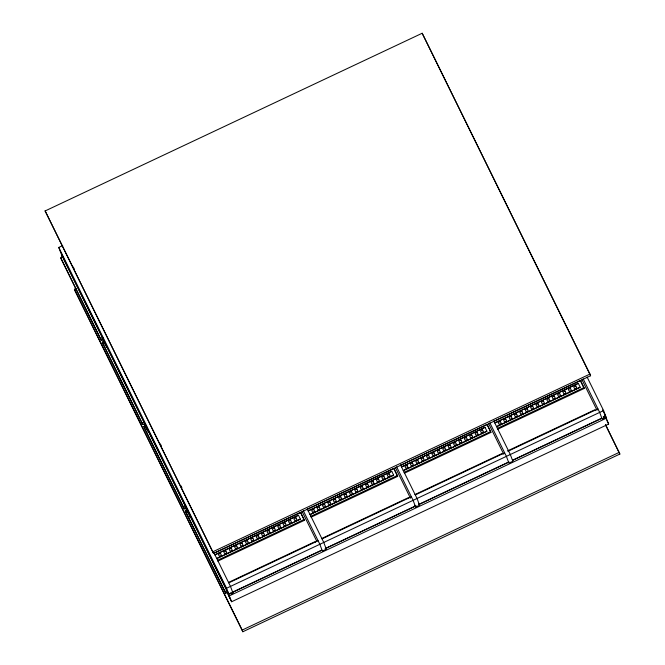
<?xml version="1.0" encoding="UTF-8"?>
<svg xmlns="http://www.w3.org/2000/svg" width="665" height="665" viewBox="0 0 665 665"><rect width="100%" height="100%" fill="white"/><g stroke="black" fill="none" stroke-linecap="round" stroke-linejoin="round"><path stroke-width="1" d="M45.137 210.946L422.175 33.25L589.955 374.062L590.587 375.75L213.548 553.438L45.137 210.946L213.548 553.438M213.531 551.942L230.489 586.397L233.016 593.147L231.054 594.069L230.738 593.23L228.768 594.153L60.989 253.348L58.778 247.438L62.709 245.585M103.524 339.158L101.163 340.272L61.404 259.508L60.773 257.821L63.133 256.707M605.482 424.436L619.863 454.054L242.825 631.75L75.045 290.938L74.413 289.25L76.292 288.369M101.163 340.272L100.531 338.585L102.892 337.471M145.028 423.48L142.676 424.586L102.917 343.822L102.285 342.134L104.638 341.029M102.917 343.822L105.27 342.716M142.676 424.586L142.044 422.898L144.396 421.793M186.541 507.794L184.18 508.9L144.421 428.135L143.79 426.448L146.15 425.342M144.421 428.135L146.782 427.03M184.18 508.9L183.548 507.212L185.909 506.107M228.045 592.108L225.693 593.222L185.934 512.449L185.302 510.762L187.655 509.656M185.934 512.449L188.286 511.343M212.916 551.75L589.955 374.062M214.005 553.189L300.555 512.391L304.055 519.49L304.371 520.338L217.812 561.127M307.28 509.224L393.838 468.434L397.329 475.533L397.645 476.373L311.087 517.17M400.554 465.267L487.113 424.47L490.612 431.568L490.92 432.416L404.37 473.206M493.829 421.302L580.387 380.513L583.887 387.612L584.202 388.451L497.644 429.249M298.469 515.242L214.911 554.868L298.469 515.242L300.356 519.124L216.715 558.542L300.356 519.124M391.743 471.277L308.186 510.911L391.743 471.277L393.63 475.159L309.99 514.577L393.63 475.159M485.026 427.321L401.461 466.946L485.026 427.321L486.905 431.203L403.264 470.62L486.905 431.203M580.188 387.238L496.547 426.656L580.188 387.238L578.301 383.356L494.735 422.99M495.674 422.549L578.301 383.356M217.497 560.287L304.055 519.49M310.771 516.323L397.329 475.533M404.054 472.366L490.612 431.568M497.329 428.401L583.887 387.612M228.419 582.474L314.977 541.684L315.293 542.524M321.694 538.517L408.252 497.719L408.568 498.567M414.977 494.552L501.535 453.763L501.851 454.602M507.32 451.028L594.809 409.798L595.125 410.646M228.743 582.848L318.094 540.736M322.018 538.883L411.369 496.78M415.301 494.926L504.644 452.815M508.575 450.97L597.926 408.859M228.768 594.153L226.566 588.251L603.596 410.554L587.095 377.03M225.693 593.222L225.061 591.534L227.413 590.42M605.25 415.534L608.65 424.054L231.611 601.75L228.527 594.069L321.378 550.304M325.135 548.542L416.107 505.666M418.925 504.336L508.958 461.901M512.715 460.138L601.817 418.144M603.687 417.263L605.566 416.373M232.7 592.307L322.051 550.196M325.975 548.342L415.326 506.231M419.258 504.386L508.6 462.275M512.532 460.421L601.883 418.31M603.596 410.554L605.807 416.465L603.845 417.387L604.161 418.235L602.199 419.158L599.672 412.408L583.172 378.884M307.263 508.916L323.772 542.44L326.291 549.19L322.367 551.036L319.84 544.286L303.34 510.762M414.769 505.3L415.642 507.079L419.573 505.225L417.046 498.476L400.546 464.951M229.4 595.84L606.438 418.152M242.825 631.75L242.201 630.063L619.231 452.366M590.587 375.75L422.175 33.25M602.598 409.948L605.807 416.465M606.896 420.504L608.65 424.054M603.288 416.456L604.161 418.235M605.649 425.193L619.863 454.054M581.95 379.657L597.029 410.288M584.202 388.451L580.387 380.513M493.821 420.995L510.321 454.519L512.848 461.269L508.916 463.114L506.398 456.365L489.889 422.849M488.65 423.572L503.746 454.237M490.92 432.416L487.113 424.47M418.692 503.455L419.573 505.225M396.614 466.805L413.115 500.329L415.642 507.079M395.376 467.528L410.471 498.201M397.645 476.373L393.838 468.434M325.418 547.411L326.291 549.19M302.093 511.493L316.74 541.227M304.371 520.338L300.555 512.391M73.25 267.006L74.172 268.868M160.356 443.929L161.271 445.791M180.98 485.832L181.902 487.694M58.778 247.438L226.566 588.251M63.05 257.737L61.621 255.036L62.568 257.563M63.366 258.585L104.563 342.051L106.458 347.113M104.879 342.899L146.067 426.365L148.278 432.275M146.383 427.213L187.58 510.687L190.107 517.437M187.896 511.526L228.527 594.069M102.593 339.682L103.964 342.467M144.106 423.996L145.477 426.78M185.153 507.387L187.439 512.025M227.122 592.631L231.611 601.75M60.773 257.821L100.531 338.585M102.285 342.134L142.044 422.898M143.79 426.448L183.548 507.212M185.302 510.762L225.061 591.534M74.413 289.25L242.201 630.063M604.693 414.603L606.588 419.665M227.339 591.451L229.866 598.201M185.834 507.137L188.037 513.039M144.322 422.815L146.849 429.573M102.817 338.502L105.02 344.412M62.178 255.967L62.493 256.806M220.497 553.388L218.378 554.386L219.325 556.297L221.445 555.3L220.497 553.388M225.892 550.844L223.773 551.842L224.72 553.762L226.84 552.756L225.892 550.844M231.287 548.301L229.167 549.298L230.115 551.219L232.235 550.221L231.287 548.301M236.682 545.757L234.562 546.755L235.51 548.675L237.629 547.677L236.682 545.757M242.077 543.214L239.957 544.219L240.896 546.131L243.016 545.134L242.077 543.214M247.471 540.678L245.352 541.676L246.291 543.588L248.411 542.59L247.471 540.678M252.866 538.135L250.747 539.132L251.686 541.052L253.806 540.047L252.866 538.135M258.261 535.591L256.141 536.589L257.081 538.509L259.2 537.511L258.261 535.591M263.656 533.047L261.528 534.045L262.476 535.965L264.595 534.968L263.656 533.047M269.042 530.504L266.923 531.51L267.87 533.421L269.99 532.424L269.042 530.504M274.437 527.968L272.318 528.966L273.265 530.878L275.385 529.88L274.437 527.968M279.832 525.425L277.712 526.422L278.66 528.334L280.78 527.337L279.832 525.425M285.227 522.881L283.107 523.879L284.046 525.799L286.174 524.793L285.227 522.881M290.622 520.338L288.502 521.335L289.441 523.255L291.561 522.258L290.622 520.338M296.016 517.794L293.897 518.8L294.836 520.712L296.956 519.714L296.016 517.794M313.78 509.423L311.661 510.421L312.6 512.341L314.72 511.343L313.78 509.423M319.175 506.88L317.055 507.885L317.995 509.797L320.114 508.8L319.175 506.88M324.57 504.344L322.45 505.342L323.39 507.254L325.509 506.256L324.57 504.344M329.956 501.801L327.837 502.798L328.784 504.71L330.904 503.713L329.956 501.801M335.351 499.257L333.232 500.255L334.179 502.175L336.299 501.169L335.351 499.257M340.746 496.713L338.626 497.711L339.574 499.631L341.694 498.634L340.746 496.713M346.141 494.17L344.021 495.176L344.969 497.088L347.088 496.09L346.141 494.17M351.536 491.635L349.416 492.632L350.355 494.544L352.475 493.546L351.536 491.635M356.93 489.091L354.811 490.088L355.75 492L357.87 491.003L356.93 489.091M362.325 486.547L360.206 487.545L361.145 489.465L363.265 488.459L362.325 486.547M367.72 484.004L365.6 485.001L366.54 486.921L368.659 485.924L367.72 484.004M373.107 481.46L370.987 482.457L371.935 484.378L374.054 483.38L373.107 481.46M378.501 478.916L376.382 479.922L377.329 481.834L379.449 480.837L378.501 478.916M383.896 476.381L381.776 477.379L382.724 479.29L384.844 478.293L383.896 476.381M389.291 473.837L387.171 474.835L388.119 476.755L390.239 475.749L389.291 473.837M407.055 465.467L404.935 466.464L405.883 468.376L408.002 467.379L407.055 465.467M412.45 462.923L410.33 463.921L411.269 465.841L413.389 464.835L412.45 462.923M417.844 460.38L415.725 461.377L416.664 463.297L418.784 462.3L417.844 460.38M423.239 457.836L421.12 458.833L422.059 460.754L424.179 459.756L423.239 457.836M428.634 455.292L426.514 456.298L427.454 458.21L429.573 457.212L428.634 455.292M434.021 452.757L431.901 453.754L432.849 455.666L434.968 454.669L434.021 452.757M439.415 450.213L437.296 451.211L438.243 453.131L440.363 452.125L439.415 450.213M444.81 447.67L442.69 448.667L443.638 450.587L445.758 449.59L444.81 447.67M450.205 445.126L448.085 446.124L449.033 448.044L451.153 447.046L450.205 445.126M455.6 442.582L453.48 443.588L454.419 445.5L456.539 444.503L455.6 442.582M460.995 440.047L458.875 441.045L459.814 442.957L461.934 441.959L460.995 440.047M466.389 437.504L464.27 438.501L465.209 440.421L467.329 439.415L466.389 437.504M471.784 434.96L469.665 435.957L470.604 437.878L472.724 436.88L471.784 434.96M477.171 432.416L475.051 433.414L475.999 435.334L478.118 434.336L477.171 432.416M482.566 429.873L480.446 430.878L481.394 432.79L483.513 431.793L482.566 429.873M500.329 421.502L498.21 422.499L499.157 424.42L501.277 423.422L500.329 421.502M505.724 418.958L503.605 419.964L504.552 421.876L506.672 420.879L505.724 418.958M511.119 416.423L508.999 417.421L509.947 419.332L512.067 418.335L511.119 416.423M516.514 413.879L514.394 414.877L515.333 416.789L517.453 415.791L516.514 413.879M521.909 411.336L519.789 412.333L520.728 414.253L522.848 413.248L521.909 411.336M527.303 408.792L525.184 409.79L526.123 411.71L528.243 410.712L527.303 408.792M532.698 406.249L530.579 407.254L531.518 409.166L533.638 408.169L532.698 406.249M538.093 403.713L535.965 404.711L536.913 406.623L539.032 405.625L538.093 403.713M543.48 401.17L541.36 402.167L542.308 404.079L544.427 403.081L543.48 401.17M548.874 398.626L546.755 399.623L547.702 401.544L549.822 400.538L548.874 398.626M554.269 396.082L552.149 397.08L553.097 399L555.217 398.003L554.269 396.082M559.664 393.539L557.544 394.545L558.484 396.456L560.603 395.459L559.664 393.539M565.059 390.995L562.939 392.001L563.878 393.913L565.998 392.915L565.059 390.995M570.454 388.46L568.334 389.457L569.273 391.369L571.393 390.372L570.454 388.46M575.848 385.916L573.729 386.914L574.668 388.834L576.788 387.828L575.848 385.916"/></g></svg>
